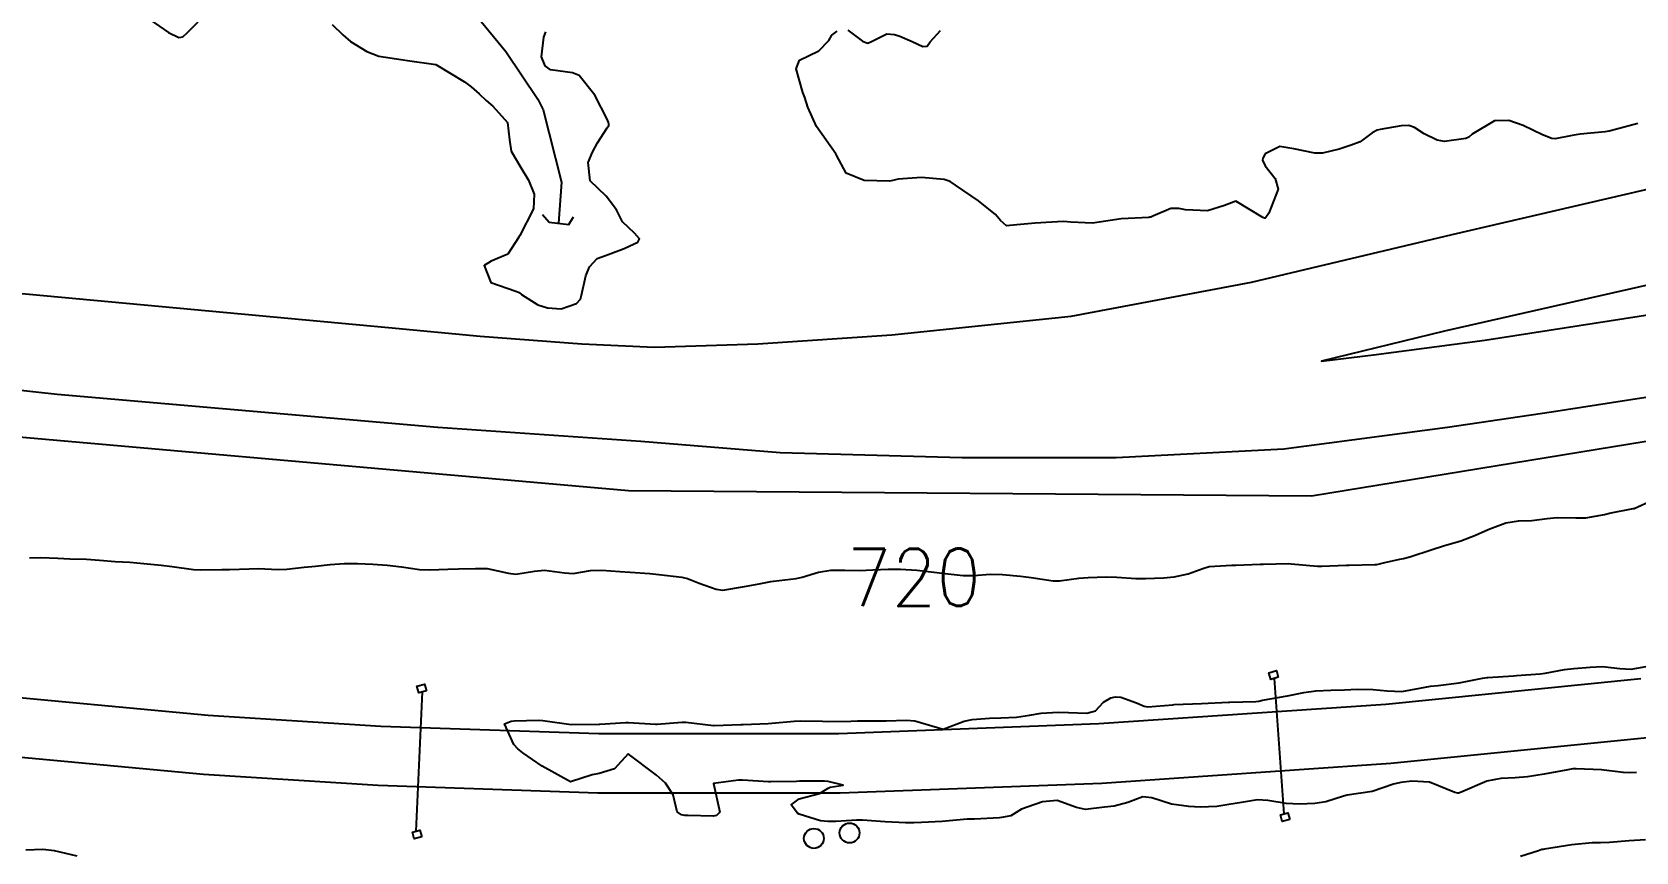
# Model space of a CAD drawing. Header units: metres. Extents: x 307586 to 320046, y 7427249 to 7434250.
# Drawn here: x 312138.4 to 312250.4, y 7431881.3 to 7431938.6 of the extents above; entities that cross this region are included whole.
import ezdxf
from ezdxf.enums import TextEntityAlignment as Align

# ---------------------------------------------------------------- set-up
doc = ezdxf.new("R2010")
doc.units = ezdxf.units.M
doc.header["$MEASUREMENT"] = 0
for name, color, linetype in [('Cotas', 45, 'Continuous'), ('Curvas de Nivel 1m', 11, 'Continuous'), ('Curvas de Nivel 5m', 15, 'Continuous'), ('Divisa', 42, 'FENCELINE2'), ('Hidrografia', 140, 'Continuous'), ('Linha Férrea', 20, 'Continuous'), ('Pontes_Viadutos_Tubos', 190, 'Continuous'), ('Portico', 45, 'Continuous'), ('Postes', 20, 'Continuous'), ('Vias Primárias', 230, 'Continuous')]:
    doc.layers.add(name, color=color, linetype=linetype)
doc.styles.add('Style-STANDARD', font='STANDARD.shx')
doc.linetypes.add('FENCELINE2', pattern='A,0.25,-0.1,[132,ltypeshp.shx,S=0.1,R=0,X=-0.1,Y=0],-0.1,1', length=1.45)

msp = doc.modelspace()

# ---------------------------------------------------------------- linework, layer by layer
at = {"layer": 'Curvas de Nivel 1m', "flags": 128}
for points, elevation in [([(312146.62, 7431939.42), (312147.89, 7431938.52), (312148.61, 7431938.19), (312148.89, 7431938.23), (312149.2, 7431938.5), (312150.63, 7431939.97)], 719), ([(312159.32, 7431939.08), (312160.07, 7431938.37), (312160.61, 7431937.91), (312161.74, 7431937.2), (312162.59, 7431936.87), (312164.29, 7431936.61), (312164.59, 7431936.57), (312166.58, 7431936.29), (312168.57, 7431935.09), (312169.04, 7431934.73), (312169.59, 7431934.25), (312170.09, 7431933.78), (312170.55, 7431933.39), (312171.59, 7431932.23), (312171.72, 7431931.03), (312171.84, 7431930.23), (312172.5, 7431929.1), (312173.05, 7431928.21), (312173.44, 7431927.24), (312173.39, 7431926.21), (312172.44, 7431924.35), (312172.39, 7431924.27), (312172.37, 7431924.22), (312171.61, 7431923.05), (312170.43, 7431922.55), (312169.95, 7431922.25), (312170.41, 7431921.06), (312172.17, 7431920.45), (312172.39, 7431920.36), (312172.56, 7431920.22), (312173.69, 7431919.51), (312174.38, 7431919.3), (312175.34, 7431919.22), (312176.39, 7431919.6), (312176.67, 7431919.89), (312176.75, 7431920.17), (312177.05, 7431921.53), (312177.32, 7431922.16), (312177.85, 7431922.74), (312178.43, 7431922.94), (312179.73, 7431923.43), (312180.44, 7431923.77), (312180.68, 7431923.88), (312180.8, 7431924.12), (312180.45, 7431924.5), (312179.61, 7431925.29), (312179.2, 7431926.14), (312178.48, 7431927.1), (312177.36, 7431928.16), (312177.22, 7431929.45), (312177.51, 7431930.16), (312177.87, 7431930.81), (312178.54, 7431931.87), (312178.66, 7431932.03), (312178.67, 7431932.15), (312178.63, 7431932.24), (312178.55, 7431932.48), (312177.68, 7431934.16), (312176.58, 7431935.53), (312176.11, 7431935.71), (312174.58, 7431935.91), (312174.21, 7431936.2), (312173.96, 7431936.84), (312174.12, 7431938.2), (312174.25, 7431938.57)], 719), ([(312250.46, 7431886.83), (312250.01, 7431886.8), (312249.54, 7431886.82), (312248.01, 7431887.02), (312246.25, 7431887.09), (312246.01, 7431887.07), (312245.68, 7431887), (312244.01, 7431886.72), (312242.84, 7431886.53), (312242, 7431886.45), (312240.98, 7431886.41), (312240, 7431886.22), (312238.16, 7431885.43), (312238.03, 7431885.39), (312237.99, 7431885.38), (312237.77, 7431885.43), (312236, 7431886.14), (312234.76, 7431886.23), (312234, 7431886.12), (312233.48, 7431886.01), (312231.99, 7431885.5), (312230.26, 7431885.25), (312229.99, 7431885.18), (312228.75, 7431884.77), (312227.98, 7431884.65), (312226.93, 7431884.61), (312225.98, 7431884.65), (312224.71, 7431884.87), (312223.98, 7431884.91), (312222.87, 7431884.72), (312221.98, 7431884.58), (312221.14, 7431884.46), (312219.97, 7431884.4), (312219.18, 7431884.45), (312217.98, 7431884.62), (312216.61, 7431885.06), (312215.98, 7431885.13), (312214.93, 7431884.74), (312213.97, 7431884.47), (312213.3, 7431884.4), (312211.97, 7431884.24), (312211.34, 7431884.38), (312209.98, 7431884.87), (312208.97, 7431884.78), (312207.97, 7431884.42), (312207.5, 7431884.26), (312206.74, 7431883.8), (312206.09, 7431883.68), (312205.96, 7431883.66), (312204.22, 7431883.57), (312203.96, 7431883.57), (312203.69, 7431883.56), (312201.96, 7431883.41), (312200.51, 7431883.32), (312199.96, 7431883.31), (312199.38, 7431883.31), (312197.96, 7431883.37), (312196.39, 7431883.5), (312195.96, 7431883.49), (312194.51, 7431883.39), (312193.96, 7431883.39), (312193.45, 7431883.45), (312191.96, 7431883.92), (312191.85, 7431883.98), (312191.39, 7431884.56), (312191.97, 7431884.98), (312193.37, 7431885.35), (312193.98, 7431885.74), (312194.13, 7431885.8), (312195.03, 7431885.94), (312193.99, 7431886.19), (312193.72, 7431886.22), (312191.99, 7431886.21), (312191.78, 7431886.19), (312189.99, 7431886.17), (312189.81, 7431886.18), (312187.99, 7431886.3), (312187.72, 7431886.3), (312185.98, 7431886.05), (312186.42, 7431884.05), (312186.19, 7431883.82), (312185.96, 7431883.78), (312184.2, 7431883.83), (312183.96, 7431883.83), (312183.74, 7431883.86), (312183.43, 7431884.08), (312183.15, 7431885.26), (312182.63, 7431886.09), (312181.99, 7431886.63), (312180.01, 7431888.12), (312179.06, 7431887.07), (312177.99, 7431886.76), (312177.49, 7431886.66), (312175.98, 7431886.17), (312174, 7431887.26), (312172.64, 7431888.21), (312172.29, 7431888.49), (312172.02, 7431888.78), (312171.38, 7431890.23), (312171.84, 7431890.42), (312172.04, 7431890.44), (312173.76, 7431890.48), (312174.04, 7431890.45), (312176.03, 7431890.17), (312177.98, 7431890.2), (312178.03, 7431890.21), (312179.84, 7431890.32), (312180.04, 7431890.32), (312181.93, 7431890.2), (312182.03, 7431890.21), (312183.77, 7431890.35), (312184.04, 7431890.35), (312185.97, 7431890.12), (312186.03, 7431890.11), (312187.88, 7431890.19), (312188.04, 7431890.19), (312189.79, 7431890.25), (312190.04, 7431890.27), (312191.61, 7431890.42), (312192.04, 7431890.43), (312193.6, 7431890.4), (312194.04, 7431890.39), (312195.56, 7431890.41), (312196.04, 7431890.44), (312197.51, 7431890.44), (312198.04, 7431890.43), (312199.45, 7431890.48), (312200.04, 7431890.44), (312202.03, 7431889.86), (312203.48, 7431890.4), (312204.04, 7431890.52), (312205.25, 7431890.61), (312206.05, 7431890.64), (312207.14, 7431890.7), (312208.05, 7431890.83), (312208.87, 7431890.96), (312210.05, 7431891.03), (312210.79, 7431891.01), (312212.05, 7431890.96), (312212.66, 7431891.13), (312213.23, 7431891.73), (312213.74, 7431892.05), (312214.07, 7431892.11), (312214.44, 7431892.08), (312215.52, 7431891.7), (312216.06, 7431891.46), (312216.33, 7431891.42), (312218.06, 7431891.56), (312218.16, 7431891.57), (312220.06, 7431891.64), (312221.95, 7431891.73), (312222.06, 7431891.73), (312223.87, 7431891.79), (312224.07, 7431891.82), (312224.34, 7431891.87), (312226.07, 7431892.19), (312227.22, 7431892.41), (312228.07, 7431892.52), (312229.11, 7431892.57), (312230.07, 7431892.59), (312230.95, 7431892.64), (312232.07, 7431892.63), (312233.04, 7431892.52), (312234.07, 7431892.49), (312235.33, 7431892.72), (312236.08, 7431892.86), (312236.61, 7431892.91), (312238.08, 7431893.1), (312239.7, 7431893.41), (312240.03, 7431893.46), (312240.08, 7431893.46), (312241.87, 7431893.59), (312242.09, 7431893.61), (312243.74, 7431893.72), (312244.09, 7431893.76), (312245.43, 7431894.01), (312246.09, 7431894.08), (312247.23, 7431894.19), (312248.1, 7431894.23), (312249.3, 7431894.08), (312250.09, 7431894.05), (312251.14, 7431894.23)], 721)]:
    msp.add_lwpolyline(points, dxfattribs=dict(at, elevation=elevation))
at = {"layer": 'Curvas de Nivel 5m', "elevation": 720, "flags": 128}
for points in [[(312250.55, 7431932.16), (312248.99, 7431931.74), (312248.55, 7431931.64), (312248.27, 7431931.59), (312246.54, 7431931.42), (312245.98, 7431931.34), (312244.79, 7431931.1), (312244.54, 7431931.12), (312243.9, 7431931.37), (312242.55, 7431932.02), (312241.55, 7431932.39), (312240.55, 7431932.36), (312238.99, 7431931.42), (312238.75, 7431931.21), (312238.54, 7431931.13), (312237.06, 7431930.92), (312236.54, 7431931.01), (312235.62, 7431931.46), (312234.95, 7431931.88), (312234.55, 7431932.03), (312234.02, 7431932.01), (312232.55, 7431931.75), (312232.34, 7431931.71), (312232, 7431931.51), (312231.15, 7431930.9), (312230.53, 7431930.65), (312229.69, 7431930.37), (312228.52, 7431930.09), (312227.99, 7431930.09), (312226.53, 7431930.39), (312225.55, 7431930.56), (312224.52, 7431930.05), (312224.36, 7431929.75), (312224.34, 7431929.6), (312224.51, 7431929.21), (312225.23, 7431928.32), (312225.43, 7431927.59), (312224.78, 7431925.9), (312224.56, 7431925.6), (312224.51, 7431925.56), (312224.47, 7431925.55), (312224.35, 7431925.6), (312222.48, 7431926.74), (312221.67, 7431926.44), (312220.48, 7431926.08), (312218.96, 7431926.15), (312218.48, 7431926.23), (312217.92, 7431926.23), (312216.67, 7431925.69), (312216.53, 7431925.63), (312216.47, 7431925.62), (312216.39, 7431925.61), (312214.46, 7431925.51), (312212.92, 7431925.27), (312212.46, 7431925.2), (312210.95, 7431925.27), (312210.46, 7431925.32), (312210, 7431925.31), (312208.46, 7431925.21), (312207.17, 7431925.09), (312206.45, 7431925.02), (312206.03, 7431925.39), (312205.67, 7431925.82), (312204.48, 7431926.76), (312202.89, 7431927.86), (312202.5, 7431928.11), (312202.1, 7431928.26), (312200.5, 7431928.4), (312198.88, 7431928.28), (312198.5, 7431928.19), (312198.26, 7431928.15), (312196.5, 7431928.18), (312195.24, 7431928.69), (312194.56, 7431929.96), (312194.51, 7431930.04), (312193.17, 7431931.97), (312192.56, 7431933.31), (312192.35, 7431933.98), (312192.22, 7431934.33), (312191.76, 7431935.99), (312191.99, 7431936.59), (312192.6, 7431936.91), (312193.34, 7431937.24), (312194.03, 7431937.97), (312194.24, 7431938.34), (312194.62, 7431938.62)], [(312195.36, 7431938.69), (312196.39, 7431937.93), (312196.61, 7431937.82), (312196.75, 7431937.79), (312197.06, 7431937.93), (312198.09, 7431938.44), (312198.62, 7431938.38), (312198.99, 7431938.28), (312199.85, 7431937.89), (312200.61, 7431937.55), (312200.91, 7431937.58), (312201.12, 7431937.87), (312201.83, 7431938.66)], [(312138.17, 7431901.83), (312138.95, 7431901.84), (312140.17, 7431901.8), (312141, 7431901.76), (312142.17, 7431901.72), (312143.07, 7431901.66), (312144.17, 7431901.57), (312145.19, 7431901.52), (312146.17, 7431901.43), (312147.38, 7431901.31), (312148.16, 7431901.21), (312149.63, 7431901.01), (312150.16, 7431900.98), (312151.62, 7431901), (312152.16, 7431901.01), (312153.54, 7431901.06), (312154.16, 7431901.07), (312155.56, 7431901.02), (312156.16, 7431901.04), (312157.38, 7431901.18), (312158.17, 7431901.25), (312159.19, 7431901.35), (312160.17, 7431901.42), (312161.1, 7431901.42), (312162.17, 7431901.38), (312163.18, 7431901.31), (312164.17, 7431901.2), (312165.44, 7431901.02), (312166.16, 7431900.98), (312167.4, 7431901.04), (312168.16, 7431901.05), (312169.34, 7431901.08), (312170.17, 7431901.07), (312171.64, 7431900.75), (312172.16, 7431900.68), (312173.47, 7431900.89), (312174.16, 7431900.97), (312175.57, 7431900.77), (312176.16, 7431900.74), (312177.39, 7431900.93), (312178.17, 7431900.96), (312179.44, 7431900.86), (312180.16, 7431900.82), (312181.53, 7431900.74), (312182.16, 7431900.67), (312183.76, 7431900.47), (312184.16, 7431900.37), (312184.98, 7431900.06), (312186.15, 7431899.64), (312186.62, 7431899.57), (312188.15, 7431899.81), (312189.17, 7431900.01), (312189.99, 7431900.16), (312190.16, 7431900.19), (312191.76, 7431900.38), (312192.16, 7431900.48), (312193.3, 7431900.83), (312194.17, 7431900.96), (312195.14, 7431900.97), (312196.17, 7431900.95), (312197.1, 7431900.99), (312198.17, 7431901.04), (312199.03, 7431901.04), (312200.17, 7431900.97), (312201.18, 7431900.85), (312202.17, 7431900.74), (312203.41, 7431900.6), (312204.16, 7431900.59), (312205.3, 7431900.69), (312206.17, 7431900.67), (312207.42, 7431900.54), (312208.16, 7431900.45), (312209.71, 7431900.22), (312210.16, 7431900.21), (312211.51, 7431900.4), (312212.16, 7431900.46), (312213.4, 7431900.49), (312214.16, 7431900.47), (312215.48, 7431900.38), (312216.16, 7431900.37), (312217.41, 7431900.43), (312218.17, 7431900.5), (312219.13, 7431900.7), (312220.17, 7431901.09), (312220.6, 7431901.21), (312222.18, 7431901.32), (312222.48, 7431901.32), (312224.18, 7431901.37), (312224.4, 7431901.38), (312226.18, 7431901.42), (312226.34, 7431901.41), (312228.18, 7431901.25), (312228.49, 7431901.23), (312230.18, 7431901.3), (312230.39, 7431901.31), (312232.18, 7431901.35), (312232.32, 7431901.36), (312232.88, 7431901.49), (312233.94, 7431901.73), (312234.19, 7431901.78), (312234.62, 7431901.9), (312236.19, 7431902.41), (312236.98, 7431902.66), (312238.2, 7431903.02), (312239.21, 7431903.41), (312239.89, 7431903.72), (312240.21, 7431903.86), (312241.33, 7431904.27), (312242.22, 7431904.4), (312243.15, 7431904.44), (312244.22, 7431904.57), (312244.92, 7431904.65), (312246.22, 7431904.61), (312246.93, 7431904.61), (312248.23, 7431904.85), (312248.59, 7431904.94), (312250.23, 7431905.26), (312250.25, 7431905.26), (312250.31, 7431905.28), (312251.63, 7431905.88)], [(312141.51, 7431880.99), (312139.92, 7431881.36), (312139.1, 7431881.44), (312137.92, 7431881.4)], [(312251.1, 7431882.12), (312249.95, 7431882.04), (312248.59, 7431881.94), (312247.95, 7431881.92), (312247.36, 7431881.9), (312245.95, 7431881.77), (312244.04, 7431881.46), (312243.94, 7431881.45), (312243.86, 7431881.44), (312243.63, 7431881.36), (312242.35, 7431880.96)]]:
    msp.add_lwpolyline(points, dxfattribs=at)
at = {"layer": 'Divisa'}
msp.add_lwpolyline([(311893.88, 7431996.18), (311936.06, 7431972.59), (311974.35, 7431953.54), (312006.15, 7431940.43), (312020.19, 7431935.77), (312044.9, 7431927.98), (312073.17, 7431920.37), (312100, 7431914.99), (312126.04, 7431911.28), (312180.03, 7431906.53), (312227.76, 7431906.15), (312251.15, 7431909.98)], dxfattribs=at)
at = {"layer": 'Hidrografia'}
msp.add_lwpolyline([(312147.71, 7431968.44), (312149.99, 7431963.66), (312150.73, 7431961.63), (312152.21, 7431958.48), (312154.43, 7431956.63), (312156.28, 7431955.33), (312157.76, 7431953.48), (312160.35, 7431950.52), (312162.21, 7431948.49), (312166.09, 7431943.86), (312168.87, 7431940.34), (312171.46, 7431937.2), (312173.69, 7431933.87), (312174.06, 7431933.13), (312175.36, 7431928.06), (312175.15, 7431925.2)], dxfattribs=at)
at = {"layer": 'Linha Férrea'}
for points in [[(311879.23, 7431986.43), (311928.38, 7431957.3), (311945.05, 7431948.53), (311964.42, 7431938.84), (311984.87, 7431929.77), (312005.77, 7431921.94), (312026.71, 7431914.54), (312044.9, 7431909.1), (312050.38, 7431907.71), (312059.39, 7431905.33), (312067.48, 7431903.37), (312077.46, 7431901.15), (312086.99, 7431899.1), (312096.26, 7431897.49), (312106.85, 7431895.69), (312119.67, 7431893.83), (312128.75, 7431892.89), (312150.66, 7431890.84), (312162.74, 7431890.07), (312177.96, 7431889.56), (312194.74, 7431889.56), (312212.89, 7431890.24), (312232.94, 7431891.61), (312250.76, 7431893.4)], [(311877.02, 7431982.86), (311926.33, 7431953.63), (311943.13, 7431944.79), (311962.63, 7431935.04), (311983.28, 7431925.88), (312004.33, 7431917.99), (312025.41, 7431910.55), (312044.9, 7431904.87), (312049.31, 7431903.7), (312058.37, 7431901.3), (312066.54, 7431899.32), (312076.58, 7431897.09), (312086.2, 7431895.03), (312095.55, 7431893.4), (312106.21, 7431891.59), (312119.16, 7431889.71), (312128.34, 7431888.76), (312150.33, 7431886.7), (312162.54, 7431885.93), (312177.89, 7431885.41), (312194.82, 7431885.41), (312213.11, 7431886.09), (312233.29, 7431887.47), (312251.24, 7431889.28)]]:
    msp.add_lwpolyline(points, dxfattribs=at)
at = {"layer": 'Pontes_Viadutos_Tubos'}
msp.add_lwpolyline([(312174.02, 7431925.81), (312174.48, 7431925.27), (312175.87, 7431925.12), (312176.18, 7431925.66)], dxfattribs=at)
at = {"layer": 'Portico'}
for points in [[(312225.44, 7431893.48), (312224.91, 7431893.33), (312224.77, 7431893.79), (312225.31, 7431893.94)], [(312165.92, 7431892.54), (312165.38, 7431892.38), (312165.25, 7431892.85), (312165.78, 7431893)], [(312226.24, 7431883.55), (312225.71, 7431883.4), (312225.58, 7431883.86), (312226.11, 7431884.01)], [(312165.6, 7431882.34), (312165.06, 7431882.19), (312164.93, 7431882.65), (312165.46, 7431882.8)]]:
    msp.add_lwpolyline(points, close=True, dxfattribs=at)
for points in [[(312225.84, 7431883.94), (312225.18, 7431893.4)], [(312165.2, 7431882.73), (312165.65, 7431892.46)]]:
    msp.add_lwpolyline(points, dxfattribs=at)
at = {"layer": 'Postes'}
for centre in [(312192.99, 7431882.22), (312195.48, 7431882.6)]:
    msp.add_circle(centre, 0.694, dxfattribs=at)
at = {"layer": 'Vias Primárias'}
for points in [[(311898.13, 7431997.68), (311932.18, 7431978.42), (311946.78, 7431970.54), (311963.27, 7431962.3), (311976.31, 7431956.29), (311990.4, 7431950.36), (312011.2, 7431942.18), (312029.35, 7431935.98), (312037.58, 7431933.45), (312044.9, 7431931.2), (312059.21, 7431926.91), (312073.75, 7431923.36), (312097.32, 7431918.84), (312122.22, 7431915.21), (312140.12, 7431913.26), (312166.71, 7431910.95), (312180.9, 7431909.98), (312190.64, 7431909.18), (312203.32, 7431908.83), (312214.12, 7431908.83), (312225.82, 7431909.45), (312237.25, 7431910.95), (312244.52, 7431912.02), (312255.32, 7431913.7)], [(312048.19, 7431937.3), (312049.53, 7431936.89), (312058.4, 7431934.33), (312075.88, 7431929.69), (312087.97, 7431927.34), (312107.05, 7431923.94), (312127.83, 7431921.19), (312163.26, 7431917.92), (312169.66, 7431917.3), (312176.77, 7431916.77), (312181.84, 7431916.55), (312189.06, 7431916.77), (312198.43, 7431917.41), (312210.96, 7431918.71), (312223.56, 7431921.08), (312237.59, 7431924.42), (312252.03, 7431927.76)], [(312047.02, 7431930.57), (312059.21, 7431926.91), (312073.75, 7431923.36), (312097.32, 7431918.84), (312122.22, 7431915.21), (312140.12, 7431913.26), (312166.71, 7431910.95), (312180.9, 7431909.98), (312190.64, 7431909.18), (312203.32, 7431908.83), (312214.12, 7431908.83), (312225.82, 7431909.45), (312237.25, 7431910.95), (312244.52, 7431912.02), (312255.32, 7431913.7), (312275.8, 7431917.42), (312290.59, 7431920.44), (312298.85, 7431922.56), (312305.75, 7431924.51), (312309.83, 7431925.66), (312311.55, 7431926.23)], [(312127.83, 7431921.19), (312163.26, 7431917.92), (312169.66, 7431917.3), (312176.77, 7431916.77), (312181.84, 7431916.55), (312189.06, 7431916.77), (312198.43, 7431917.41), (312210.96, 7431918.71), (312223.56, 7431921.08), (312237.59, 7431924.42), (312252.03, 7431927.76)], [(312264.68, 7431923.93), (312237.04, 7431917.66), (312228.45, 7431915.57), (312232.28, 7431916.03), (312239.86, 7431917.03), (312263.83, 7431920.75)], [(312264.68, 7431923.93), (312237.04, 7431917.66), (312228.45, 7431915.57), (312232.28, 7431916.03), (312239.86, 7431917.03), (312263.83, 7431920.75)]]:
    msp.add_lwpolyline(points, dxfattribs=at)

# ---------------------------------------------------------------- texts
at = {"layer": 'Cotas', "style": 'Style-STANDARD'}
msp.add_text('720', height=4, rotation=0.1015, dxfattribs=at).set_placement((312199.98, 7431900.46, 720), align=Align.MIDDLE_CENTER)

doc.saveas('drawing.dxf')
